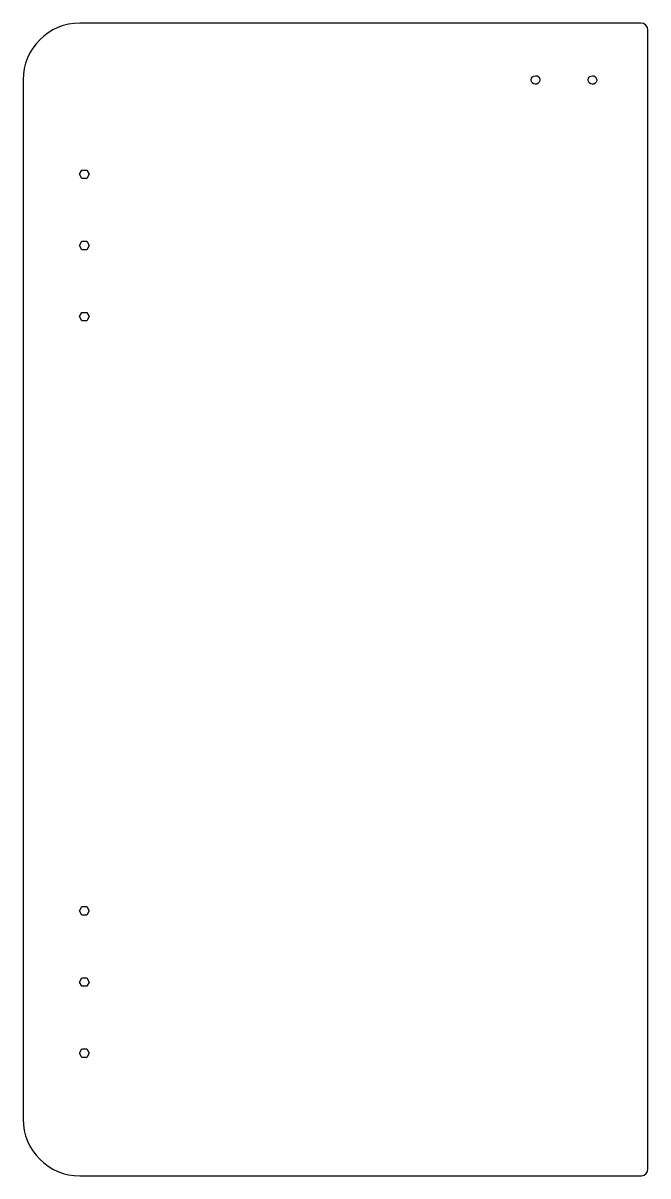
# Model space of a CAD drawing. Header units: millimetres. Extents: x -220 to 0, y -202 to 202.
import ezdxf

# ---------------------------------------------------------------- set-up
doc = ezdxf.new("R2010")
doc.units = ezdxf.units.MM
doc.layers.get('0').update_dxf_attribs({"color": 70})

msp = doc.modelspace()

# ---------------------------------------------------------------- linework, layer by layer
for points in [[(-2.7387, -202.486, 0.38384435), (-0.5, -200), (-0.5, 200, 0.41349655), (-3, 202.5), (-200, 202.5, 0.41409813), (-220, 182.5), (-220, -182.5, 0.41409813), (-200, -202.5), (-3, -202.5, 0.02595349)], [(-38.6808, 181.786, -24.27587796), (-38.5813, 182.013)], [(-18.6808, 181.786, -24.27587796), (-18.5813, 182.013)]]:
    msp.add_lwpolyline(points, format="xyb", close=True)
for points in [[(-197.634, 147.875), (-199.366, 147.875), (-200.232, 149.375), (-199.366, 150.875), (-197.634, 150.875), (-196.768, 149.375)], [(-197.634, 122.875), (-199.366, 122.875), (-200.232, 124.375), (-199.366, 125.875), (-197.634, 125.875), (-196.768, 124.375)], [(-197.634, 97.875), (-199.366, 97.875), (-200.232, 99.375), (-199.366, 100.875), (-197.634, 100.875), (-196.768, 99.375)], [(-197.634, -110.875), (-199.366, -110.875), (-200.232, -109.375), (-199.366, -107.875), (-197.634, -107.875), (-196.768, -109.375)], [(-197.634, -135.875), (-199.366, -135.875), (-200.232, -134.375), (-199.366, -132.875), (-197.634, -132.875), (-196.768, -134.375)], [(-197.634, -160.875), (-199.366, -160.875), (-200.232, -159.375), (-199.366, -157.875), (-197.634, -157.875), (-196.768, -159.375)]]:
    msp.add_lwpolyline(points, close=True)

doc.saveas('drawing.dxf')
